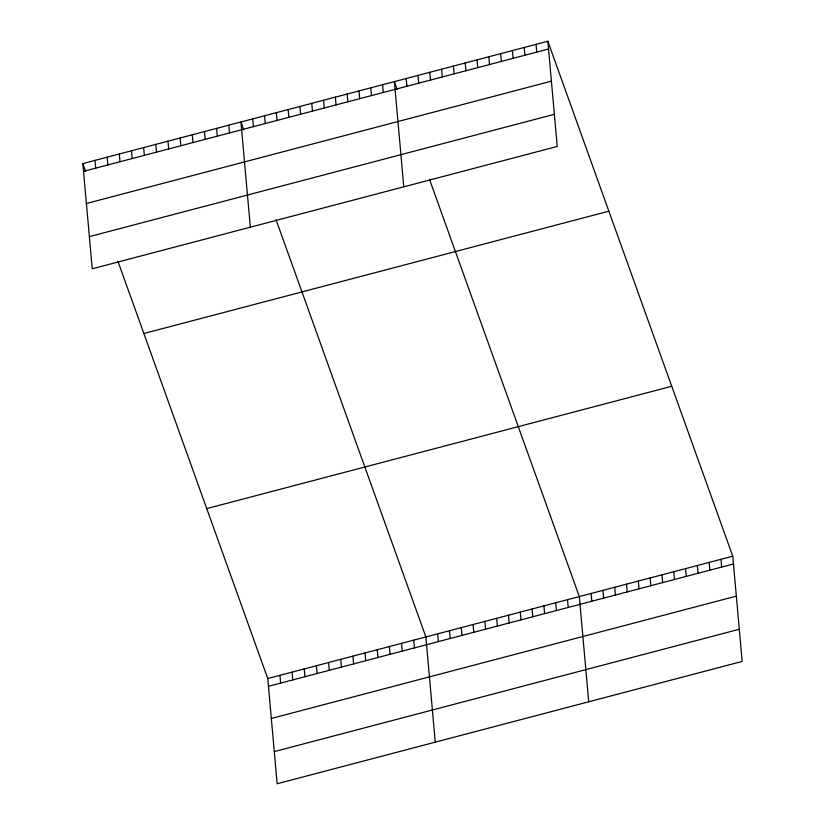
<?xml version="1.0" encoding="UTF-8"?>
<svg xmlns="http://www.w3.org/2000/svg" width="825" height="825" viewBox="0 0 825 825"><rect width="100%" height="100%" fill="white"/><g stroke="black" fill="none" stroke-linecap="round" stroke-linejoin="round"><path stroke-width="1.24" d="M547.841 41.25L557.236 146.458L92.235 268.795L82.84 163.577L547.841 41.25L732.765 556.205L742.16 661.423L277.159 783.75L267.764 678.542L117.944 261.319M83.531 171.342L548.542 49.015M86.398 203.507L551.409 81.17M89.358 236.631L554.369 114.304M143.87 333.517L608.871 211.19M206.735 508.602L671.746 386.275M267.764 678.542L732.765 556.205M268.455 686.307L733.466 563.97M271.332 718.462L736.333 596.135M274.282 751.596L739.293 629.258M397.186 89.389L394.391 81.623L403.786 186.832M429.495 179.355L579.315 596.578L588.71 701.786M243.736 129.762L240.941 121.987L250.336 227.195M276.045 219.728L425.865 636.941L435.26 742.16M82.84 163.577L85.635 171.352M720.967 559.309L721.658 567.074M709.16 562.423L709.851 570.188M697.362 565.527L698.053 573.292M685.554 568.631L686.245 576.397M673.747 571.735L674.448 579.501M661.949 574.839L662.64 582.605M650.141 577.943L650.832 585.709M638.333 581.048L639.035 588.813M626.536 584.152L627.227 591.917M614.728 587.266L615.419 595.031M602.931 590.37L603.622 598.135M591.123 593.474L591.814 601.239M536.044 44.354L536.735 52.119M524.236 47.458L524.927 55.223M567.518 599.682L568.208 607.447M512.428 50.562L513.129 58.328M555.71 602.786L556.401 610.552M500.631 53.666L501.322 61.432M543.902 605.89L544.603 613.656M488.823 56.781L489.514 64.546M532.104 608.994L532.795 616.76M477.025 59.885L477.716 67.65M520.297 612.098L520.987 619.864M465.218 62.989L465.908 70.754M508.499 615.213L509.19 622.978M453.41 66.093L454.111 73.858M496.691 618.317L497.382 626.082M441.612 69.197L442.303 76.962M484.883 621.421L485.585 629.186M429.804 72.301L430.495 80.066M473.086 624.525L473.777 632.29M417.997 75.405L418.698 83.17M461.278 627.629L461.969 635.394M406.199 78.509L406.89 86.274M449.47 630.733L450.172 638.498M437.673 633.837L438.364 641.602M382.594 84.727L383.285 92.493M370.786 87.832L371.477 95.597M413.707 640.148L414.397 647.914M358.978 90.936L359.679 98.701M401.548 643.345L402.239 651.111M347.181 94.04L347.872 101.805M389.379 646.542L390.07 654.308M335.373 97.144L336.064 104.909M377.221 649.739L377.912 657.504M323.565 100.248L324.266 108.013M365.062 652.946L365.753 660.712M311.767 103.352L312.458 111.117M352.894 656.143L353.585 663.908M299.96 106.456L300.651 114.221M340.735 659.34L341.426 667.105M288.162 109.57L288.853 117.336M328.577 662.537L329.268 670.302M276.354 112.674L277.045 120.44M316.408 665.744L317.109 673.509M264.547 115.778L265.248 123.544M304.25 668.941L304.941 676.706M252.749 118.883L253.44 126.648M292.091 672.138L292.782 679.903M279.923 675.335L280.624 683.1M228.783 125.183L229.474 132.949M216.614 128.391L217.315 136.156M204.456 131.588L205.147 139.353M192.297 134.784L192.988 142.55M180.128 137.981L180.83 145.747M167.97 141.188L168.661 148.954M155.812 144.385L156.502 152.151M143.653 147.582L144.344 155.347M131.484 150.779L132.175 158.544M119.326 153.976L120.017 161.741M107.168 157.183L107.858 164.948M94.999 160.38L95.69 168.145"/></g></svg>
